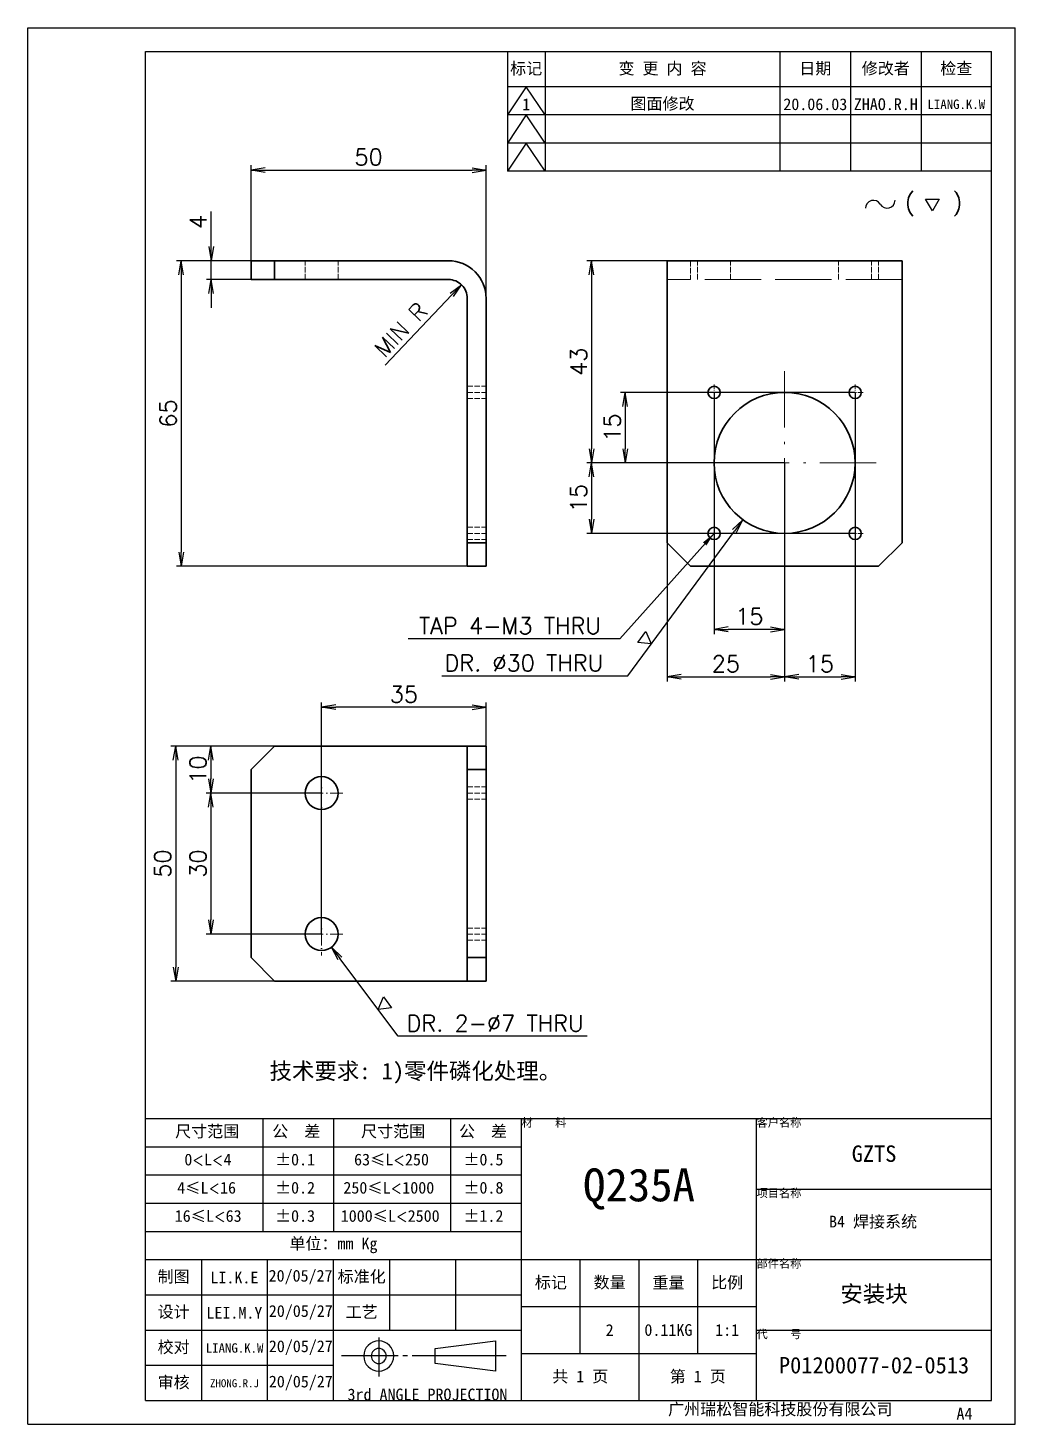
# Model space of a CAD drawing. Extents: x 0 to 18500, y -51 to 3802.
# Drawn here: x 16049.2 to 16259.2, y -5.1 to 291.9 of the extents above; entities that cross this region are included whole.
import ezdxf

# ---------------------------------------------------------------- set-up
doc = ezdxf.new("R2010")
doc.units = 0
doc.header["$MEASUREMENT"] = 0
for name, pattern in [('CENTER-HOKUTO', [23, 20, -1, 1, -1]), ('DASHDOT', [18.5, 12, -3, 0.5, -3]), ('DASHED', [15, 12, -3]), ('HIDDEN-HOKUTO', [3.8, 2.5, -1.3])]:
    doc.linetypes.add(name, pattern=pattern)
doc.layers.get('0').update_dxf_attribs({"linetype": 'CONTINUOUS'})
doc.layers.get('DEFPOINTS').update_dxf_attribs({"linetype": 'CONTINUOUS'})
for name, color, linetype in [('AM_7', 2, 'CENTER-HOKUTO'), ('AM_HID', 1, 'HIDDEN-HOKUTO'), ('TITLE_FRAME', 7, 'CONTINUOUS'), ('WORD_DIM', 253, 'CONTINUOUS')]:
    doc.layers.add(name, color=color, linetype=linetype)
doc.layers.add('SOLID LINE', color=7, linetype='CONTINUOUS', lineweight=30)
doc.styles.get("Standard").update_dxf_attribs({"font": 'romans.shx', "bigfont": 'bigfont.shx'})
doc.dimstyles.new('RS-1-1', dxfattribs={"dimtxt": 3.5, "dimasz": 3, "dimexe": 1, "dimexo": 0, "dimgap": 1, "dimtad": 3, "dimdec": 4, "dimdsep": 46, "dimtxsty": 'Standard', "dimblk1": 'OPEN', "dimblk2": 'OPEN', "dimsah": 1, "dimcen": 0, "dimclrd": 256, "dimclre": 256, "dimclrt": 3, "dimadec": 0, "dimazin": 0, "dimtfac": 1, "dimtdec": 4, "dimtmove": 0, "dimatfit": 3, "dimfxl": 0, "dimtolj": 1, "dimtzin": 0, "dimarcsym": 0})

# ---------------------------------------------------------------- blocks, each defined once
blk = doc.blocks.new('shiage0')
at = {"layer": 'WORD_DIM', "color": 3, "linetype": 'Continuous'}
for centre, start, end in [((1.69, 0), 30, 180), ((4.61, 1.69), 210, 0)]:
    blk.add_arc(centre, 1.69, start, end, dxfattribs=at)
blk = doc.blocks.new('12')
at = {"layer": 'TITLE_FRAME', "color": 3, "linetype": 'Continuous'}
blk.add_lwpolyline([(20.46, 3.03), (19.01, 5.53), (21.9, 5.53)], close=True, dxfattribs=at)
blk.add_blockref('shiage0', (6.23, 3.56), dxfattribs=at)
blk.add_text('(   )', height=3.5, dxfattribs=at).set_placement((14.64, 3.08))
blk = doc.blocks.new('_OPEN')
at = {"color": 0}
for p, q in [((-1, 0.167), (0, 0)), ((-1, -0.167), (0, 0)), ((0, 0), (-1, 0))]:
    blk.add_line(p, q, dxfattribs=at)
blk = doc.blocks.new('*D1517')
at = {"layer": 'DEFPOINTS', "color": 0, "linetype": 'Continuous'}
for p in [(16096.68, 242.34), (16081.8, 177.34), (16142.68, 177.34)]:
    blk.add_point(p, dxfattribs=at)
at = {"layer": 'WORD_DIM', "linetype": 'Continuous', "lineweight": -2}
for p, q in [((16096.68, 242.34), (16080.8, 242.34)), ((16081.8, 239.34), (16081.8, 180.34)), ((16142.68, 177.34), (16080.8, 177.34))]:
    blk.add_line(p, q, dxfattribs=at)
at = {"layer": 'WORD_DIM', "linetype": 'Continuous', "lineweight": -2, "xscale": 3, "yscale": 3, "zscale": 3}
for p, rotation in [((16081.8, 242.34), 90), ((16081.8, 177.34), 270)]:
    blk.add_blockref('_OPEN', p, dxfattribs=dict(at, rotation=rotation))
at = {"layer": 'WORD_DIM', "color": 3, "linetype": 'Continuous', "insert": (16079.05, 209.84), "char_height": 3.5, "attachment_point": 5, "rotation": 90}
blk.add_mtext('\\A1;65', dxfattribs=at)
blk = doc.blocks.new('*D1518')
at = {"layer": 'DEFPOINTS', "color": 0, "linetype": 'Continuous'}
for p in [(16146.68, 261.64), (16096.68, 242.34), (16146.68, 234.34)]:
    blk.add_point(p, dxfattribs=at)
at = {"layer": 'WORD_DIM', "linetype": 'Continuous', "lineweight": -2}
for p, q in [((16096.68, 242.34), (16096.68, 262.64)), ((16099.68, 261.64), (16143.68, 261.64)), ((16146.68, 234.34), (16146.68, 262.64))]:
    blk.add_line(p, q, dxfattribs=at)
at = {"layer": 'WORD_DIM', "linetype": 'Continuous', "lineweight": -2, "xscale": 3, "yscale": 3, "zscale": 3, "rotation": 180}
blk.add_blockref('_OPEN', (16096.68, 261.64), dxfattribs=at)
at = {"layer": 'WORD_DIM', "linetype": 'Continuous', "lineweight": -2, "xscale": 3, "yscale": 3, "zscale": 3}
blk.add_blockref('_OPEN', (16146.68, 261.64), dxfattribs=at)
at = {"layer": 'WORD_DIM', "color": 3, "linetype": 'Continuous', "insert": (16121.68, 264.39), "char_height": 3.5, "attachment_point": 5}
blk.add_mtext('\\A1;50', dxfattribs=at)
blk = doc.blocks.new('*D1519')
at = {"layer": 'DEFPOINTS', "color": 0, "linetype": 'Continuous'}
for p in [(16088.17, 242.34), (16096.68, 242.34), (16096.68, 238.34)]:
    blk.add_point(p, dxfattribs=at)
at = {"layer": 'WORD_DIM', "linetype": 'Continuous', "lineweight": -2}
for p, q in [((16088.17, 245.34), (16088.17, 252.84)), ((16096.68, 242.34), (16087.17, 242.34)), ((16088.17, 238.34), (16088.17, 242.34)), ((16096.68, 238.34), (16087.17, 238.34)), ((16088.17, 235.34), (16088.17, 232.34))]:
    blk.add_line(p, q, dxfattribs=at)
at = {"layer": 'WORD_DIM', "linetype": 'Continuous', "lineweight": -2, "xscale": 3, "yscale": 3, "zscale": 3}
for p, rotation in [((16088.17, 242.34), 270), ((16088.17, 238.34), 90)]:
    blk.add_blockref('_OPEN', p, dxfattribs=dict(at, rotation=rotation))
at = {"layer": 'WORD_DIM', "color": 3, "linetype": 'Continuous', "insert": (16085.42, 250.59), "char_height": 3.5, "attachment_point": 5, "rotation": 90}
blk.add_mtext('\\A1;4', dxfattribs=at)
blk = doc.blocks.new('*D1520')
at = {"layer": 'DEFPOINTS', "color": 0, "linetype": 'Continuous'}
for p in [(16101.68, 139.1), (16080.64, 89.1), (16101.68, 89.1)]:
    blk.add_point(p, dxfattribs=at)
at = {"layer": 'WORD_DIM', "linetype": 'Continuous', "lineweight": -2}
for p, q in [((16101.68, 139.1), (16079.64, 139.1)), ((16080.64, 136.1), (16080.64, 92.1)), ((16101.68, 89.1), (16079.64, 89.1))]:
    blk.add_line(p, q, dxfattribs=at)
at = {"layer": 'WORD_DIM', "linetype": 'Continuous', "lineweight": -2, "xscale": 3, "yscale": 3, "zscale": 3}
for p, rotation in [((16080.64, 139.1), 90), ((16080.64, 89.1), 270)]:
    blk.add_blockref('_OPEN', p, dxfattribs=dict(at, rotation=rotation))
at = {"layer": 'WORD_DIM', "color": 3, "linetype": 'Continuous', "insert": (16077.89, 114.1), "char_height": 3.5, "attachment_point": 5, "rotation": 90}
blk.add_mtext('\\A1;50', dxfattribs=at)
blk = doc.blocks.new('*D1521')
at = {"layer": 'DEFPOINTS', "color": 0, "linetype": 'Continuous'}
for p in [(16101.68, 139.1), (16088.14, 129.1), (16111.68, 129.1)]:
    blk.add_point(p, dxfattribs=at)
at = {"layer": 'WORD_DIM', "linetype": 'Continuous', "lineweight": -2}
for p, q in [((16101.68, 139.1), (16087.14, 139.1)), ((16088.14, 136.1), (16088.14, 132.1)), ((16111.68, 129.1), (16087.14, 129.1))]:
    blk.add_line(p, q, dxfattribs=at)
at = {"layer": 'WORD_DIM', "linetype": 'Continuous', "lineweight": -2, "xscale": 3, "yscale": 3, "zscale": 3}
for p, rotation in [((16088.14, 139.1), 90), ((16088.14, 129.1), 270)]:
    blk.add_blockref('_OPEN', p, dxfattribs=dict(at, rotation=rotation))
at = {"layer": 'WORD_DIM', "color": 3, "linetype": 'Continuous', "insert": (16085.39, 134.1), "char_height": 3.5, "attachment_point": 5, "rotation": 90}
blk.add_mtext('\\A1;10', dxfattribs=at)
blk = doc.blocks.new('*D1522')
at = {"layer": 'DEFPOINTS', "color": 0, "linetype": 'Continuous'}
for p in [(16111.68, 129.1), (16088.14, 99.1), (16111.68, 99.1)]:
    blk.add_point(p, dxfattribs=at)
at = {"layer": 'WORD_DIM', "linetype": 'Continuous', "lineweight": -2}
for p, q in [((16111.68, 129.1), (16087.14, 129.1)), ((16088.14, 126.1), (16088.14, 102.1)), ((16111.68, 99.1), (16087.14, 99.1))]:
    blk.add_line(p, q, dxfattribs=at)
at = {"layer": 'WORD_DIM', "linetype": 'Continuous', "lineweight": -2, "xscale": 3, "yscale": 3, "zscale": 3}
for p, rotation in [((16088.14, 129.1), 90), ((16088.14, 99.1), 270)]:
    blk.add_blockref('_OPEN', p, dxfattribs=dict(at, rotation=rotation))
at = {"layer": 'WORD_DIM', "color": 3, "linetype": 'Continuous', "insert": (16085.39, 114.1), "char_height": 3.5, "attachment_point": 5, "rotation": 90}
blk.add_mtext('\\A1;30', dxfattribs=at)
blk = doc.blocks.new('*D1523')
at = {"layer": 'DEFPOINTS', "color": 0, "linetype": 'Continuous'}
for p in [(16111.68, 147.37), (16146.68, 139.1), (16111.68, 99.1)]:
    blk.add_point(p, dxfattribs=at)
at = {"layer": 'WORD_DIM', "linetype": 'Continuous', "lineweight": -2}
for p, q in [((16111.68, 99.1), (16111.68, 148.37)), ((16143.68, 147.37), (16114.68, 147.37)), ((16146.68, 139.1), (16146.68, 148.37))]:
    blk.add_line(p, q, dxfattribs=at)
at = {"layer": 'WORD_DIM', "linetype": 'Continuous', "lineweight": -2, "xscale": 3, "yscale": 3, "zscale": 3, "rotation": 180}
blk.add_blockref('_OPEN', (16111.68, 147.37), dxfattribs=at)
at = {"layer": 'WORD_DIM', "linetype": 'Continuous', "lineweight": -2, "xscale": 3, "yscale": 3, "zscale": 3}
blk.add_blockref('_OPEN', (16146.68, 147.37), dxfattribs=at)
at = {"layer": 'WORD_DIM', "color": 3, "linetype": 'Continuous', "insert": (16129.18, 150.12), "char_height": 3.5, "attachment_point": 5}
blk.add_mtext('\\A1;35', dxfattribs=at)
blk = doc.blocks.new('*D1524')
at = {"layer": 'DEFPOINTS', "color": 0, "linetype": 'Continuous'}
for p in [(16210.18, 199.34), (16185.18, 182.34), (16210.18, 153.84)]:
    blk.add_point(p, dxfattribs=at)
at = {"layer": 'WORD_DIM', "linetype": 'Continuous', "lineweight": -2}
for p, q in [((16210.18, 199.34), (16210.18, 152.84)), ((16185.18, 182.34), (16185.18, 152.84)), ((16188.18, 153.84), (16207.18, 153.84))]:
    blk.add_line(p, q, dxfattribs=at)
at = {"layer": 'WORD_DIM', "linetype": 'Continuous', "lineweight": -2, "xscale": 3, "yscale": 3, "zscale": 3, "rotation": 180}
blk.add_blockref('_OPEN', (16185.18, 153.84), dxfattribs=at)
at = {"layer": 'WORD_DIM', "linetype": 'Continuous', "lineweight": -2, "xscale": 3, "yscale": 3, "zscale": 3}
blk.add_blockref('_OPEN', (16210.18, 153.84), dxfattribs=at)
at = {"layer": 'WORD_DIM', "color": 3, "linetype": 'Continuous', "insert": (16197.68, 156.59), "char_height": 3.5, "attachment_point": 5}
blk.add_mtext('\\A1;25', dxfattribs=at)
blk = doc.blocks.new('*D1525')
at = {"layer": 'DEFPOINTS', "color": 0, "linetype": 'Continuous'}
for p in [(16195.18, 214.34), (16210.18, 199.34), (16195.18, 163.93)]:
    blk.add_point(p, dxfattribs=at)
at = {"layer": 'WORD_DIM', "linetype": 'Continuous', "lineweight": -2}
for p, q in [((16195.18, 214.34), (16195.18, 162.93)), ((16210.18, 199.34), (16210.18, 162.93)), ((16207.18, 163.93), (16198.18, 163.93))]:
    blk.add_line(p, q, dxfattribs=at)
at = {"layer": 'WORD_DIM', "linetype": 'Continuous', "lineweight": -2, "xscale": 3, "yscale": 3, "zscale": 3, "rotation": 180}
blk.add_blockref('_OPEN', (16195.18, 163.93), dxfattribs=at)
at = {"layer": 'WORD_DIM', "linetype": 'Continuous', "lineweight": -2, "xscale": 3, "yscale": 3, "zscale": 3}
blk.add_blockref('_OPEN', (16210.18, 163.93), dxfattribs=at)
at = {"layer": 'WORD_DIM', "color": 3, "linetype": 'Continuous', "insert": (16202.68, 166.68), "char_height": 3.5, "attachment_point": 5}
blk.add_mtext('\\A1;15', dxfattribs=at)
blk = doc.blocks.new('*D1526')
at = {"layer": 'DEFPOINTS', "color": 0, "linetype": 'Continuous'}
for p in [(16225.18, 214.34), (16210.18, 199.34), (16225.18, 153.84)]:
    blk.add_point(p, dxfattribs=at)
at = {"layer": 'WORD_DIM', "linetype": 'Continuous', "lineweight": -2}
for p, q in [((16225.18, 214.34), (16225.18, 152.84)), ((16210.18, 199.34), (16210.18, 152.84)), ((16213.18, 153.84), (16222.18, 153.84))]:
    blk.add_line(p, q, dxfattribs=at)
at = {"layer": 'WORD_DIM', "linetype": 'Continuous', "lineweight": -2, "xscale": 3, "yscale": 3, "zscale": 3, "rotation": 180}
blk.add_blockref('_OPEN', (16210.18, 153.84), dxfattribs=at)
at = {"layer": 'WORD_DIM', "linetype": 'Continuous', "lineweight": -2, "xscale": 3, "yscale": 3, "zscale": 3}
blk.add_blockref('_OPEN', (16225.18, 153.84), dxfattribs=at)
at = {"layer": 'WORD_DIM', "color": 3, "linetype": 'Continuous', "insert": (16217.68, 156.59), "char_height": 3.5, "attachment_point": 5}
blk.add_mtext('\\A1;15', dxfattribs=at)
blk = doc.blocks.new('*D1527')
at = {"layer": 'DEFPOINTS', "color": 0, "linetype": 'Continuous'}
for p in [(16185.18, 242.34), (16169.12, 199.34), (16210.18, 199.34)]:
    blk.add_point(p, dxfattribs=at)
at = {"layer": 'WORD_DIM', "linetype": 'Continuous', "lineweight": -2}
for p, q in [((16185.18, 242.34), (16168.12, 242.34)), ((16169.12, 239.34), (16169.12, 202.34)), ((16210.18, 199.34), (16168.12, 199.34))]:
    blk.add_line(p, q, dxfattribs=at)
at = {"layer": 'WORD_DIM', "linetype": 'Continuous', "lineweight": -2, "xscale": 3, "yscale": 3, "zscale": 3}
for p, rotation in [((16169.12, 242.34), 90), ((16169.12, 199.34), 270)]:
    blk.add_blockref('_OPEN', p, dxfattribs=dict(at, rotation=rotation))
at = {"layer": 'WORD_DIM', "color": 3, "linetype": 'Continuous', "insert": (16166.37, 220.84), "char_height": 3.5, "attachment_point": 5, "rotation": 90}
blk.add_mtext('\\A1;43', dxfattribs=at)
blk = doc.blocks.new('*D1528')
at = {"layer": 'DEFPOINTS', "color": 0, "linetype": 'Continuous'}
for p in [(16210.18, 199.34), (16169.12, 184.34), (16225.18, 184.34)]:
    blk.add_point(p, dxfattribs=at)
at = {"layer": 'WORD_DIM', "linetype": 'Continuous', "lineweight": -2}
for p, q in [((16210.18, 199.34), (16168.12, 199.34)), ((16169.12, 196.34), (16169.12, 187.34)), ((16225.18, 184.34), (16168.12, 184.34))]:
    blk.add_line(p, q, dxfattribs=at)
at = {"layer": 'WORD_DIM', "linetype": 'Continuous', "lineweight": -2, "xscale": 3, "yscale": 3, "zscale": 3}
for p, rotation in [((16169.12, 199.34), 90), ((16169.12, 184.34), 270)]:
    blk.add_blockref('_OPEN', p, dxfattribs=dict(at, rotation=rotation))
at = {"layer": 'WORD_DIM', "color": 3, "linetype": 'Continuous', "insert": (16166.37, 191.84), "char_height": 3.5, "attachment_point": 5, "rotation": 90}
blk.add_mtext('\\A1;15', dxfattribs=at)
blk = doc.blocks.new('*D1529')
at = {"layer": 'DEFPOINTS', "color": 0, "linetype": 'Continuous'}
for p in [(16225.18, 214.34), (16176.26, 199.34), (16210.18, 199.34)]:
    blk.add_point(p, dxfattribs=at)
at = {"layer": 'WORD_DIM', "linetype": 'Continuous', "lineweight": -2}
for p, q in [((16225.18, 214.34), (16175.26, 214.34)), ((16176.26, 211.34), (16176.26, 202.34)), ((16210.18, 199.34), (16175.26, 199.34))]:
    blk.add_line(p, q, dxfattribs=at)
at = {"layer": 'WORD_DIM', "linetype": 'Continuous', "lineweight": -2, "xscale": 3, "yscale": 3, "zscale": 3}
for p, rotation in [((16176.26, 214.34), 90), ((16176.26, 199.34), 270)]:
    blk.add_blockref('_OPEN', p, dxfattribs=dict(at, rotation=rotation))
at = {"layer": 'WORD_DIM', "color": 3, "linetype": 'Continuous', "insert": (16173.51, 206.84), "char_height": 3.5, "attachment_point": 5, "rotation": 90}
blk.add_mtext('\\A1;15', dxfattribs=at)
blk = doc.blocks.new('*D1530')
at = {"layer": 'DEFPOINTS', "color": 0, "linetype": 'Continuous'}
for p in [(16141.43, 237.24), (16138.68, 234.34)]:
    blk.add_point(p, dxfattribs=at)
at = {"layer": 'WORD_DIM', "linetype": 'Continuous', "lineweight": -2}
blk.add_line((16125.22, 220.16), (16139.37, 235.06), dxfattribs=at)
at = {"layer": 'WORD_DIM', "linetype": 'Continuous', "lineweight": -2, "xscale": 3, "yscale": 3, "zscale": 3, "rotation": 46.49366618624104}
blk.add_blockref('_OPEN', (16141.43, 237.24), dxfattribs=at)
at = {"layer": 'WORD_DIM', "color": 3, "linetype": 'Continuous', "insert": (16128.54, 227.65), "char_height": 3.5, "attachment_point": 5, "rotation": 46.4937}
blk.add_mtext('\\A1;MIN R', dxfattribs=at)
blk = doc.blocks.new('*D1531')
at = {"layer": 'DEFPOINTS', "color": 0, "linetype": 'Continuous'}
for p in [(16109.57, 101.9), (16113.78, 96.3)]:
    blk.add_point(p, dxfattribs=at)
at = {"layer": 'WORD_DIM', "linetype": 'Continuous', "lineweight": -2}
for p, q in [((16127.99, 77.39), (16115.58, 93.9)), ((16168.19, 77.39), (16127.99, 77.39))]:
    blk.add_line(p, q, dxfattribs=at)
at = {"layer": 'WORD_DIM', "linetype": 'Continuous', "lineweight": -2, "xscale": 3, "yscale": 3, "zscale": 3, "rotation": 126.9194887342149}
blk.add_blockref('_OPEN', (16113.78, 96.3), dxfattribs=at)
at = {"layer": 'WORD_DIM', "color": 3, "linetype": 'Continuous', "insert": (16148.59, 80.14), "char_height": 3.5, "attachment_point": 5}
blk.add_mtext('\\A1;DR. 2-∅7 THRU', dxfattribs=at)
blk = doc.blocks.new('shiage1')
at = {"layer": 'WORD_DIM', "color": 3, "linetype": 'Continuous'}
for p, q in [((0, 0), (-1.44, 2.5)), ((-1.44, 2.5), (1.44, 2.5)), ((1.44, 2.5), (0, 0))]:
    blk.add_line(p, q, dxfattribs=at)
blk = doc.blocks.new('*D1532')
at = {"layer": 'DEFPOINTS', "color": 0, "linetype": 'Continuous'}
for p in [(16219.07, 211.42), (16201.29, 187.26)]:
    blk.add_point(p, dxfattribs=at)
at = {"layer": 'WORD_DIM', "linetype": 'Continuous', "lineweight": -2}
for p, q in [((16176.81, 154.02), (16199.51, 184.84)), ((16137.28, 154.02), (16176.81, 154.02))]:
    blk.add_line(p, q, dxfattribs=at)
at = {"layer": 'WORD_DIM', "linetype": 'Continuous', "lineweight": -2, "xscale": 3, "yscale": 3, "zscale": 3, "rotation": 53.63461616406702}
blk.add_blockref('_OPEN', (16201.29, 187.26), dxfattribs=at)
at = {"layer": 'WORD_DIM', "color": 3, "linetype": 'Continuous', "insert": (16154.71, 156.77), "char_height": 3.5, "attachment_point": 5}
blk.add_mtext('\\A1;DR. ∅30 THRU', dxfattribs=at)

msp = doc.modelspace()

# ---------------------------------------------------------------- linework, layer by layer
at = {"color": 7, "lineweight": 35, "ltscale": 0.1}
for p, q in [((16096.67693, 242.33704), (16096.67693, 238.33704)), ((16101.67693, 242.33704), (16101.67693, 238.33704)), ((16142.67693, 182.33704), (16146.67693, 182.33704)), ((16142.67693, 177.33704), (16146.67693, 177.33704)), ((16142.67693, 139.09699), (16138.67693, 139.09699)), ((16142.67693, 139.09699), (16146.67693, 139.09699)), ((16142.67693, 134.09699), (16146.67693, 134.09699)), ((16146.67693, 94.09699), (16142.67693, 94.09699)), ((16142.67693, 89.09699), (16138.67693, 89.09699)), ((16146.67693, 89.09699), (16142.67693, 89.09699))]:
    msp.add_line(p, q, dxfattribs=at)
at = {"color": 7, "lineweight": 35, "ltscale": 0.125}
for p, q in [((16096.67693, 242.33704), (16101.67693, 242.33704)), ((16096.67693, 238.33704), (16101.67693, 238.33704)), ((16142.67693, 182.33704), (16142.67693, 177.33704)), ((16146.67693, 182.33704), (16146.67693, 177.33704)), ((16142.67693, 139.09699), (16142.67693, 134.09699)), ((16146.67693, 139.09699), (16146.67693, 134.09699)), ((16142.67693, 94.09699), (16142.67693, 89.09699)), ((16146.67693, 94.09699), (16146.67693, 89.09699))]:
    msp.add_line(p, q, dxfattribs=at)
at = {"color": 7, "lineweight": 35}
for p, q in [((16101.67693, 242.33704), (16138.67693, 242.33704)), ((16235.17937, 242.33704), (16185.17937, 242.33704)), ((16101.67693, 238.33704), (16138.67693, 238.33704)), ((16142.67693, 182.33704), (16142.67693, 234.33704)), ((16146.67693, 182.33704), (16146.67693, 234.33704)), ((16185.17937, 182.33704), (16185.17937, 234.33704)), ((16235.17937, 234.33704), (16235.17937, 182.33704)), ((16230.17937, 177.33704), (16190.17937, 177.33704)), ((16101.67693, 139.09699), (16138.67693, 139.09699)), ((16096.67693, 94.09699), (16096.67693, 134.09699)), ((16142.67693, 94.09699), (16142.67693, 134.09699)), ((16146.67693, 94.09699), (16146.67693, 134.09699)), ((16101.67693, 89.09699), (16138.67693, 89.09699))]:
    msp.add_line(p, q, dxfattribs=at)
at = {"color": 7, "lineweight": 35, "ltscale": 0.2}
for p, q in [((16185.17937, 242.33704), (16185.17937, 234.33704)), ((16235.17937, 242.33704), (16235.17937, 234.33704))]:
    msp.add_line(p, q, dxfattribs=at)
at = {"color": 7, "lineweight": 35, "ltscale": 0.176777}
for p, q in [((16185.17937, 182.33704), (16190.17937, 177.33704)), ((16230.17937, 177.33704), (16235.17937, 182.33704)), ((16096.67693, 134.09699), (16101.67693, 139.09699)), ((16096.67693, 94.09699), (16101.67693, 89.09699))]:
    msp.add_line(p, q, dxfattribs=at)
at = {"color": 7, "lineweight": 35}
for centre, radius in [((16195.17937, 214.33704), 1.3), ((16210.17937, 199.33704), 15), ((16225.17937, 214.33704), 1.3), ((16195.17937, 184.33704), 1.3), ((16225.17937, 184.33704), 1.3), ((16111.67693, 129.09699), 3.5), ((16111.67693, 99.09699), 3.5)]:
    msp.add_circle(centre, radius, dxfattribs=at)
for radius in [8, 4]:
    msp.add_arc((16138.67693, 234.33704), radius, 0, 90.0000025, dxfattribs=at)
at = {"layer": 'AM_7', "color": 2, "linetype": 'DASHDOT', "lineweight": 13}
for p, q in [((16210.17937, 218.83704), (16210.17937, 179.83704)), ((16229.67937, 199.33704), (16190.67937, 199.33704))]:
    msp.add_line(p, q, dxfattribs=at)
at = {"layer": 'AM_7', "color": 2, "linetype": 'DASHDOT', "lineweight": 13, "ltscale": 0.084497}
for p, q in [((16196.86931, 214.33704), (16193.48943, 214.33704)), ((16226.86931, 214.33704), (16223.48943, 214.33704)), ((16196.86931, 184.33704), (16193.48943, 184.33704)), ((16226.86931, 184.33704), (16223.48943, 184.33704))]:
    msp.add_line(p, q, dxfattribs=at)
at = {"layer": 'AM_7', "color": 2, "linetype": 'DASHDOT', "lineweight": 13, "ltscale": 0.0845}
for p, q in [((16195.17937, 216.02705), (16195.17937, 212.64704)), ((16225.17937, 216.02705), (16225.17937, 212.64704)), ((16195.17937, 186.02705), (16195.17937, 182.64704)), ((16225.17937, 186.02705), (16225.17937, 182.64704))]:
    msp.add_line(p, q, dxfattribs=at)
at = {"layer": 'AM_7', "color": 2, "linetype": 'DASHDOT', "lineweight": 13, "ltscale": 0.227502}
for p, q in [((16111.67693, 133.64704), (16111.67693, 124.54694)), ((16111.67693, 103.64704), (16111.67693, 94.54694))]:
    msp.add_line(p, q, dxfattribs=at)
at = {"layer": 'AM_7', "color": 2, "linetype": 'DASHDOT', "lineweight": 13, "ltscale": 0.227499}
for p, q in [((16116.22685, 129.09699), (16107.12688, 129.09699)), ((16116.22685, 99.09699), (16107.12688, 99.09699))]:
    msp.add_line(p, q, dxfattribs=at)
at = {"layer": 'AM_HID', "color": 1, "linetype": 'DASHED', "lineweight": 13, "ltscale": 0.1}
for p, q in [((16101.67693, 238.33704), (16101.67693, 242.33704)), ((16108.17693, 238.33704), (16108.17693, 242.33704)), ((16108.17693, 238.33704), (16108.17693, 242.33704)), ((16115.17693, 238.33704), (16115.17693, 242.33704)), ((16115.17693, 238.33704), (16115.17693, 242.33704)), ((16190.17937, 242.33704), (16190.17937, 238.33704)), ((16191.67937, 238.33704), (16191.67937, 242.33704)), ((16198.67937, 238.33704), (16198.67937, 242.33704)), ((16221.67937, 238.33704), (16221.67937, 242.33704)), ((16228.67937, 238.33704), (16228.67937, 242.33704)), ((16230.17937, 238.33704), (16230.17937, 242.33704)), ((16142.67693, 215.63703), (16146.67693, 215.63703)), ((16142.67693, 215.63703), (16146.67693, 215.63703)), ((16142.67693, 214.33704), (16146.67693, 214.33704)), ((16142.67693, 213.03706), (16146.67693, 213.03706)), ((16142.67693, 213.03706), (16146.67693, 213.03706)), ((16142.67693, 185.63703), (16146.67693, 185.63703)), ((16142.67693, 185.63703), (16146.67693, 185.63703)), ((16142.67693, 184.33704), (16146.67693, 184.33704)), ((16142.67693, 183.03706), (16146.67693, 183.03706)), ((16142.67693, 183.03706), (16146.67693, 183.03706)), ((16146.67693, 182.33704), (16142.67693, 182.33704)), ((16142.67693, 130.39704), (16146.67693, 130.39704)), ((16142.67693, 130.39704), (16146.67693, 130.39704)), ((16142.67693, 129.09699), (16146.67693, 129.09699)), ((16142.67693, 127.79694), (16146.67693, 127.79694)), ((16142.67693, 127.79694), (16146.67693, 127.79694)), ((16142.67693, 100.39704), (16146.67693, 100.39704)), ((16142.67693, 100.39704), (16146.67693, 100.39704)), ((16142.67693, 99.09699), (16146.67693, 99.09699)), ((16142.67693, 97.79694), (16146.67693, 97.79694)), ((16142.67693, 97.79694), (16146.67693, 97.79694))]:
    msp.add_line(p, q, dxfattribs=at)
at = {"layer": 'AM_HID', "color": 1, "linetype": 'DASHED', "lineweight": 13}
msp.add_line((16235.17937, 238.33704), (16185.17937, 238.33704), dxfattribs=at)
at = {"layer": 'TITLE_FRAME', "linetype": 'Continuous'}
for p, q in [((16074.20861, 286.86842), (16254.20861, 286.86842)), ((16074.20861, -0.13158), (16074.20861, 286.86842)), ((16151.20861, 286.86842), (16151.20861, 261.36842)), ((16159.20861, 286.86842), (16159.20861, 261.36842)), ((16209.20861, 261.36842), (16209.20861, 286.86842)), ((16224.20861, 286.86842), (16224.20861, 261.36842)), ((16239.20861, 286.86842), (16239.20861, 261.36842)), ((16254.20861, -0.13158), (16254.20861, 286.86842)), ((16254.20861, 279.36842), (16151.20861, 279.36842)), ((16155.20861, 279.36842), (16151.20861, 273.36842)), ((16159.20861, 273.36842), (16155.20861, 279.36842)), ((16254.20861, 273.36842), (16151.20861, 273.36842)), ((16155.20861, 273.36842), (16151.20861, 267.36842)), ((16159.20861, 267.36842), (16155.20861, 273.36842)), ((16254.20861, 267.36842), (16151.20861, 267.36842)), ((16155.20861, 267.36842), (16151.20861, 261.36842)), ((16159.20861, 261.36842), (16155.20861, 267.36842)), ((16254.20861, 261.36842), (16151.20861, 261.36842)), ((16074.20861, 59.86842), (16254.20861, 59.86842)), ((16074.20861, -0.13158), (16074.20861, 59.86842)), ((16099.20861, 59.86842), (16099.20861, 35.86842)), ((16114.20861, 59.86842), (16114.20861, 35.86842)), ((16139.20861, 35.86842), (16139.20861, 59.86842)), ((16154.20861, -0.13158), (16154.20861, 59.86842)), ((16204.20861, -0.13158), (16204.20861, 59.86842)), ((16254.20861, -0.13158), (16254.20861, 59.86842)), ((16074.20861, 53.86842), (16154.20861, 53.86842)), ((16074.20861, 47.86842), (16154.20861, 47.86842)), ((16204.20861, 44.86842), (16254.20861, 44.86842)), ((16074.20861, 41.86842), (16154.20861, 41.86842)), ((16074.20861, 35.86842), (16154.20861, 35.86842)), ((16074.20861, 29.86842), (16254.20861, 29.86842)), ((16086.20861, -0.13158), (16086.20861, 29.86842)), ((16100.20861, -0.13158), (16100.20861, 29.86842)), ((16114.20861, -0.13158), (16114.20861, 29.86842)), ((16126.20861, 14.86842), (16126.20861, 29.86842)), ((16140.20861, 14.86842), (16140.20861, 29.86842)), ((16166.70861, 9.86842), (16166.70861, 29.86842)), ((16179.20861, -0.13158), (16179.20861, 29.86842)), ((16191.70861, 9.86842), (16191.70861, 29.86842)), ((16074.20861, 22.36842), (16154.20861, 22.36842)), ((16154.20861, 19.86842), (16204.20861, 19.86842)), ((16074.20861, 14.86842), (16154.20861, 14.86842)), ((16204.20861, 14.86842), (16254.20861, 14.86842)), ((16154.20861, 9.86842), (16204.20861, 9.86842)), ((16074.20861, 7.36842), (16114.20861, 7.36842)), ((16074.20861, -0.13158), (16254.20861, -0.13158)), ((16074.20861, -0.13158), (16254.20861, -0.13158))]:
    msp.add_line(p, q, dxfattribs=at)
at = {"layer": 'TITLE_FRAME', "color": 2, "linetype": 'CENTER-HOKUTO'}
for p, q in [((16123.84309, 13.28684), (16123.84309, 5.01804)), ((16150.94869, 9.35084), (16115.94069, 9.35084))]:
    msp.add_line(p, q, dxfattribs=at)
at = {"layer": 'TITLE_FRAME', "color": 3, "linetype": 'Continuous'}
for p, q in [((16135.84309, 10.95084), (16148.64309, 12.55084)), ((16148.64309, 12.55084), (16148.64309, 6.15084)), ((16135.84309, 7.75084), (16135.84309, 10.95084)), ((16148.64309, 6.15084), (16135.84309, 7.75084))]:
    msp.add_line(p, q, dxfattribs=at)
for radius in [3.2, 1.6]:
    msp.add_arc((16123.84309, 9.35084), radius, 0, 359.9893827, dxfattribs=at)
at = {"layer": 'WORD_DIM', "linetype": 'Continuous'}
for p, q in [((16049.20861, 291.86842), (16259.20861, 291.86842)), ((16049.20861, -5.13158), (16049.20861, 291.86842)), ((16049.20861, 291.86842), (16259.20861, 291.86842)), ((16049.20861, -5.13158), (16049.20861, 291.86842)), ((16259.20861, -5.13158), (16259.20861, 291.86842)), ((16049.20861, -5.13158), (16259.20861, -5.13158))]:
    msp.add_line(p, q, dxfattribs=at)
at = {"layer": 'WORD_DIM', "color": 3, "linetype": 'Continuous'}
msp.add_lwpolyline([(16181.82111, 160.82415), (16178.94893, 161.14456), (16180.66251, 163.47174)], close=True, dxfattribs=at)

# ---------------------------------------------------------------- block references
at = {"layer": 'WORD_DIM', "linetype": 'Continuous', "ltscale": 5}
msp.add_blockref('12', (16221.15296, 249.94559), dxfattribs=at)
at = {"layer": 'WORD_DIM', "color": 3, "linetype": 'Continuous', "rotation": 306.9194887341915}
msp.add_blockref('shiage1', (16123.72149, 83.0665), dxfattribs=at)

# ---------------------------------------------------------------- texts
at = {"layer": 'SOLID LINE', "ltscale": 0.5}
for s, insert, char_height, width, attachment_point in [('\\pt15;{\\fSimHei|b0|i0|c134|p2;\\C3;标记}', (16155.20861, 283.11842), 2.5, 8, 5), ('\\pt15;{\\fSimHei|b0|i0|c134|p2;\\C3;变 更 内 容}', (16184.20861, 283.11842), 2.5, 50, 5), ('\\pt15;{\\fSimHei|b0|i0|c134|p2;\\C3;日期}', (16216.70861, 283.11842), 2.5, 15, 5), ('\\pt15;{\\fSimHei|b0|i0|c134|p2;\\C3;修改者}', (16231.70861, 283.11842), 2.5, 15, 5), ('\\pt15;{\\fSimHei|b0|i0|c134|p2;\\C3;检查}', (16246.70861, 283.11842), 2.5, 15, 5), ('\\pt15;{\\fSimHei|b0|i0|c134|p2;\\C3;1}', (16155.20861, 275.61842), 2.5, 8, 5), ('\\pt15;{\\fSimHei|b0|i0|c134|p2;\\C3;图面修改}', (16184.20861, 275.61842), 2.5, 50, 5), ('\\pt15;{\\fSimHei|b0|i0|c134|p2;\\C3;20.06.03}', (16216.70861, 275.61842), 2.5, 15, 5), ('\\pt15;{\\fSimHei|b0|i0|c134|p2;\\C3;ZHAO.R.H}', (16231.70861, 275.61842), 2.5, 15, 5), ('\\pt12;{\\fSimHei|b0|i0|c134|p2;\\C3;LIANG.K.W}', (16246.70861, 275.61842), 2, 15, 5), ('\\pt42;{\\fSimHei|b0|i0|c134|p2;\\C3;技术要求: 1)零件磷化处理。}', (16100.60885, 71.72284), 3.5, 110.241039, 1), ('{\\fSimHei|b0|i0|c134|p2;\\C3;材    料}', (16154.20861, 59.86842), 1.75, 50, 1), ('\\pt10.5;{\\fSimHei|b0|i0|c134|p2;\\C3;客户名称}', (16204.20861, 59.86842), 1.75, 50, 1), ('\\pt15;{\\fSimHei|b0|i0|c134|p2;\\C3;尺寸范围}', (16080.52857, 58.39736), 2.5, 45.3015188, 1), ('\\pt15;{\\fSimHei|b0|i0|c134|p2;\\C3;公  差}', (16101.18231, 58.39736), 2.5, 45.3015188, 1), ('\\pt15;{\\fSimHei|b0|i0|c134|p2;\\C3;尺寸范围}', (16120.07602, 58.39736), 2.5, 45.3015188, 1), ('\\pt15;{\\fSimHei|b0|i0|c134|p2;\\C3;公  差}', (16140.91467, 58.39736), 2.5, 45.3015188, 1), ('{\\fSimHei|b0|i0|c134|p2;\\C3;GZTS}', (16229.20861, 52.36842), 3.5, 50, 5), ('\\pt15;{\\fSimHei|b0|i0|c134|p2;\\C3;0\\Fromans,bigfont|c134;\\H0.9583x;<\\fSimHei|b0|i0|c134|p2;\\H1.044x;L\\Fromans,bigfont|c134;\\H0.9583x;<\\fSimHei|b0|i0|c134|p2;\\H1.044x;4}', (16082.48914, 52.39736), 2.5, 45.3015188, 1), ('\\pt15;{\\fSimHei|b0|i0|c134|p2;\\C3;%%P0.1}', (16101.79095, 52.39736), 2.5, 45.3015188, 1), ('\\pt15;{\\fSimHei|b0|i0|c134|p2;\\C3;63\\H0.9583x;≤\\H1.044x;L\\Fromans,bigfont|c134;\\H0.9579x;<\\fSimHei|b0|i0|c134|p2;\\H1.044x;250}', (16118.59229, 52.39736), 2.5, 45.3015188, 1), ('\\pt15;{\\fSimHei|b0|i0|c134|p2;\\C3;%%P0.5}', (16141.86128, 52.39736), 2.5, 45.3015188, 1), ('\\pt42;{\\fSimHei|b0|i0|c134|p2;\\C3;Q235A}', (16179.20861, 44.86842), 7, 50, 5), ('\\pt15;{\\fSimHei|b0|i0|c134|p2;\\C3;4\\H0.9583x;≤\\H1.043x;L\\Fromans,bigfont|c134;\\H0.9588x;<\\fSimHei|b0|i0|c134|p2;\\H1.043x;16}', (16080.95512, 46.39736), 2.5, 45.3015188, 1), ('\\pt15;{\\fSimHei|b0|i0|c134|p2;\\C3;%%P0.2}', (16101.79095, 46.39736), 2.5, 45.3015188, 1), ('\\pt15;{\\fSimHei|b0|i0|c134|p2;\\C3;250\\H0.9583x;≤\\H1.044x;L\\Fromans,bigfont|c134;\\H0.9579x;<\\fSimHei|b0|i0|c134|p2;\\H1.044x;1000}', (16116.30965, 46.39736), 2.5, 45.3015188, 1), ('\\pt15;{\\fSimHei|b0|i0|c134|p2;\\C3;%%P0.8}', (16141.86128, 46.39736), 2.5, 45.3015188, 1), ('\\pt10.5;{\\fSimHei|b0|i0|c134|p2;\\C3;项目名称}', (16204.20861, 44.86842), 1.75, 50, 1), ('\\pt15;{\\fSimHei|b0|i0|c134|p2;\\C3;16\\H0.9583x;≤\\H1.044x;L\\Fromans,bigfont|c134;\\H0.9579x;<\\fSimHei|b0|i0|c134|p2;\\H1.044x;63}', (16080.44008, 40.39736), 2.5, 45.3015188, 1), ('\\pt15;{\\fSimHei|b0|i0|c134|p2;\\C3;%%P0.3}', (16101.79095, 40.39736), 2.5, 45.3015188, 1), ('\\pt15;{\\fSimHei|b0|i0|c134|p2;\\C3;%%P1.2}', (16141.86128, 40.39736), 2.5, 45.3015188, 1), ('{\\fSimHei|b0|i0|c134|p2;\\C3;B4 焊接系统\\P }', (16229.00138, 35.71263), 2.5, 50, 5), ('\\pt15;{\\fSimHei|b0|i0|c134|p2;\\C3;单位：mm Kg}', (16114.20861, 32.86842), 2.5, 80, 5), ('\\pt10.5;{\\fSimHei|b0|i0|c134|p2;\\C3;部件名称}', (16204.20861, 29.86842), 1.75, 50, 1), ('\\pt15;{\\fSimHei|b0|i0|c134|p2;\\C3;制图}', (16080.20861, 26.11842), 2.5, 12, 5), ('{\\fSimHei|b0|i0|c134|p2;\\C3;LI.K.E}', (16093.12947, 26.02905), 2.5, 14, 5), ('\\pt15;{\\fSimHei|b0|i0|c134|p2;\\C3;20/05/27}', (16107.20861, 26.11842), 2.5, 14, 5), ('\\pt15;{\\fSimHei|b0|i0|c134|p2;\\C3;标准化}', (16120.20861, 26.11842), 2.5, 12, 5), ('\\pt15;{\\fSimHei|b0|i0|c134|p2;\\C3;标记}', (16160.45861, 24.86842), 2.5, 12.5, 5), ('\\pt15;{\\fSimHei|b0|i0|c134|p2;\\C3;数量}', (16172.95861, 24.86842), 2.5, 12.5, 5), ('\\pt15;{\\fSimHei|b0|i0|c134|p2;\\C3;重量}', (16185.45861, 24.86842), 2.5, 12.5, 5), ('\\pt15;{\\fSimHei|b0|i0|c134|p2;\\C3;比例}', (16197.95861, 24.86842), 2.5, 12.5, 5), ('{\\fSimHei|b0|i0|c134|p2;\\C3;安装块}', (16229.20861, 22.36842), 3.5, 50, 5), ('\\pt15;{\\fSimHei|b0|i0|c134|p2;\\C3;设计}', (16080.20861, 18.61842), 2.5, 12, 5), ('{\\fSimHei|b0|i0|c134|p2;\\C3;LEI.M.Y}', (16093.12947, 18.52905), 2.5, 14, 5), ('\\pt15;{\\fSimHei|b0|i0|c134|p2;\\C3;20/05/27}', (16107.25924, 18.61842), 2.5, 13.8987286, 5), ('\\pt15;{\\fSimHei|b0|i0|c134|p2;\\C3;工艺}', (16120.20861, 18.61842), 2.5, 12, 5), ('\\pt15;{\\fSimHei|b0|i0|c134|p2;\\C3;2}', (16172.95861, 14.86842), 2.5, 12.5, 5), ('\\pt15;{\\fSimHei|b0|i0|c134|p2;\\C3;0.11KG}', (16185.45861, 14.86842), 2.5, 12.5, 5), ('\\pt15;{\\fSimHei|b0|i0|c134|p2;\\C3;1:1}', (16197.95861, 14.86842), 2.5, 12.5, 5), ('\\pt10.5;{\\fSimHei|b0|i0|c134|p2;\\C3;代    号}', (16204.20861, 14.86842), 1.75, 50, 1), ('\\pt15;{\\fSimHei|b0|i0|c134|p2;\\C3;校对}', (16080.20861, 11.11842), 2.5, 12, 5), ('{\\fSimHei|b0|i0|c134|p2;\\C3;LIANG.K.W}', (16093.17541, 11.04027), 2, 11.2, 5), ('\\pt15;{\\fSimHei|b0|i0|c134|p2;\\C3;20/05/27}', (16107.25924, 11.11842), 2.5, 13.8987286, 5), ('{\\fSimHei|b0|i0|c134|p2;\\C3;P01200077-02-0513}', (16229.20861, 7.36842), 3.5, 50, 5), ('\\pt15;{\\fSimHei|b0|i0|c134|p2;\\C3;共 1 页}', (16166.70861, 4.86842), 2.5, 25, 5), ('\\pt15;{\\fSimHei|b0|i0|c134|p2;\\C3;第 1 页}', (16191.70861, 4.86842), 2.5, 25, 5), ('\\pt15;{\\fSimHei|b0|i0|c134|p2;\\C3;审核}', (16080.20861, 3.61842), 2.5, 12, 5), ('{\\fSimHei|b0|i0|c134|p2;\\C3;ZHONG.R.J}', (16093.15234, 3.54062), 1.7, 9.52, 5), ('\\pt15;{\\fSimHei|b0|i0|c134|p2;\\C3;20/05/27}', (16107.25924, 3.61842), 2.5, 13.8987286, 5), ('{\\fSimHei|b0|i0|c134|p2;\\C3;3rd ANGLE PROJECTION}', (16134.20861, -0.13158), 2.5, 40, 8)]:
    msp.add_mtext(s, dxfattribs=dict(at, insert=insert, char_height=char_height, width=width, attachment_point=attachment_point))
at = {"layer": 'SOLID LINE', "ltscale": 0.5, "insert": (16115.76095, 40.39736), "char_height": 2.5, "width": 45.3015188, "attachment_point": 1, "line_spacing_factor": 0.72}
msp.add_mtext('\\pt15;{\\fSimHei|b0|i0|c134|p2;\\C3;1000\\H0.9583x;≤\\H1.044x;L\\Fromans,bigfont|c134;\\H0.9579x;<\\fSimHei|b0|i0|c134|p2;\\H1.044x;2500}', dxfattribs=at)
at = {"layer": 'WORD_DIM', "color": 3, "linetype": 'Continuous', "insert": (16171.10352, 162.91636), "char_height": 3.5, "attachment_point": 9}
msp.add_mtext('TAP 4-M3 THRU', dxfattribs=at)
at = {"layer": 'WORD_DIM', "linetype": 'Continuous', "char_height": 2.5, "width": 66.8459239, "attachment_point": 1}
for s, insert in [('\\pt15;{\\fSimHei|b0|i0|c134|p2;\\C3;广州瑞松智能科技股份有限公司}', (16185.39341, -0.71224)), ('\\pt21;{\\fSimHei|b0|i0|c134|p2;\\C3;A4}', (16246.73568, -1.67452))]:
    msp.add_mtext(s, dxfattribs=dict(at, insert=insert))

# ---------------------------------------------------------------- dimensions: what is measured, and where the dimension line sits
at = {"layer": 'WORD_DIM', "linetype": 'Continuous'}
for base, p1, p2, picture, middle in [((16146.67693, 261.64183), (16096.67693, 242.33704), (16146.67693, 234.33704), '*D1518', (16121.67693, 264.39183)), ((16195.17937, 163.92636), (16210.17937, 199.33704), (16195.17937, 214.33704), '*D1525', (16202.67937, 166.67636)), ((16225.17937, 153.84322), (16210.17937, 199.33704), (16225.17937, 214.33704), '*D1526', (16217.67937, 156.59322)), ((16210.17937, 153.84322), (16185.17937, 182.33704), (16210.17937, 199.33704), '*D1524', (16197.67937, 156.59322)), ((16111.67693, 147.3701), (16146.67693, 139.09699), (16111.67693, 99.09699), '*D1523', (16129.17693, 150.1201))]:
    dim = msp.add_linear_dim(base=base, p1=p1, p2=p2, dimstyle='RS-1-1', dxfattribs=at)
    dim.commit()
    dim.dimension.update_dxf_attribs({"geometry": picture, "text_midpoint": middle})
for base, p1, p2, picture, middle in [((16088.17041, 242.33704), (16096.67693, 238.33704), (16096.67693, 242.33704), '*D1519', (16085.42041, 250.58704)), ((16081.80191, 177.33704), (16096.67693, 242.33704), (16142.67693, 177.33704), '*D1517', (16079.05191, 209.83704)), ((16169.1187, 199.33704), (16185.17937, 242.33704), (16210.17937, 199.33704), '*D1527', (16166.3687, 220.83704)), ((16176.258, 199.33704), (16225.17937, 214.33704), (16210.17937, 199.33704), '*D1529', (16173.508, 206.83704)), ((16169.1187, 184.33704), (16210.17937, 199.33704), (16225.17937, 184.33704), '*D1528', (16166.3687, 191.83704)), ((16080.64018, 89.09699), (16101.67693, 139.09699), (16101.67693, 89.09699), '*D1520', (16077.89018, 114.09699)), ((16088.14337, 129.09699), (16101.67693, 139.09699), (16111.67693, 129.09699), '*D1521', (16085.39337, 134.09699)), ((16088.14337, 99.09699), (16111.67693, 129.09699), (16111.67693, 99.09699), '*D1522', (16085.39337, 114.09699))]:
    dim = msp.add_linear_dim(base=base, p1=p1, p2=p2, angle=90, dimstyle='RS-1-1', dxfattribs=at)
    dim.commit()
    dim.dimension.update_dxf_attribs({"geometry": picture, "text_midpoint": middle})
dim = msp.add_radius_dim(center=(16138.67693, 234.33704), mpoint=(16141.43067, 237.23824), text='MIN R', dimstyle='RS-1-1', override={"dimtmove": 1}, dxfattribs=at)
dim.commit()
dim.dimension.update_dxf_attribs({"geometry": '*D1530', "text_midpoint": (16130.53416, 225.75826), "dimtype": 164})
for p1, p2, text, picture, middle in [((16219.07336, 211.41583), (16201.28538, 187.25826), 'DR. <> THRU', '*D1532', (16154.71329, 154.02311)), ((16109.5745, 101.89518), (16113.77935, 96.29881), 'DR. 2-<> THRU', '*D1531', (16148.58989, 77.38555))]:
    dim = msp.add_diameter_dim_2p(p1=p1, p2=p2, text=text, dimstyle='RS-1-1', override={"dimtoh": 1, "dimtofl": 0}, dxfattribs=at)
    dim.commit()
    dim.dimension.update_dxf_attribs({"geometry": picture, "text_midpoint": middle, "dimtype": 163})

# ---------------------------------------------------------------- leaders
at = {"layer": 'WORD_DIM', "linetype": 'Continuous', "annotation_type": 0, "has_hookline": 1, "hookline_direction": 1, "text_width": 41.03333}
msp.add_leader([(16195.17937, 184.33704), (16175.10352, 161.91636), (16172.10352, 161.91636)], dimstyle='RS-1-1', dxfattribs=at)

doc.saveas('drawing.dxf')
